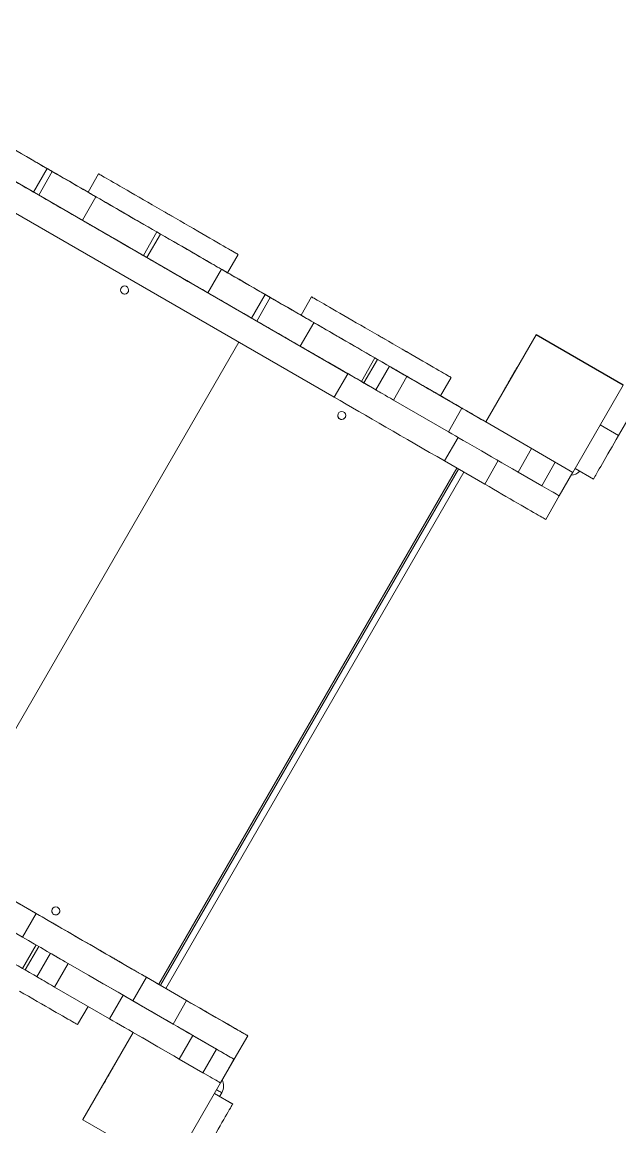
# Model space of a CAD drawing. Header units: millimetres. Extents: x -12977 to 11786, y -11805 to 10558.
# Drawn here: x -7102 to -6508, y 3029 to 4126 of the extents above; entities that cross this region are included whole.
import ezdxf

# ---------------------------------------------------------------- set-up
doc = ezdxf.new("R2010")
doc.units = ezdxf.units.MM
doc.layers.add('DIKOM_ОБЪЕКТ', color=7, linetype='Continuous')

msp = doc.modelspace()

# ---------------------------------------------------------------- linework, layer by layer
at = {"layer": 'DIKOM_ОБЪЕКТ', "color": 7, "linetype": 'Continuous', "lineweight": 15}
for p, q in [((-6778.718, 3776.988), (-7383.245, 4126.093)), ((-7396.745, 4102.71), (-6792.218, 3753.606)), ((-7090.882, 3957.282), (-7077.382, 3980.665)), ((-7072.186, 3977.665), (-7085.686, 3954.282)), ((-7072.186, 3977.665), (-7077.382, 3980.665)), ((-7026.18, 3975.384), (-7036.68, 3957.198)), ((-7041.876, 3960.225), (-7041.876, 3960.223)), ((-7085.686, 3954.282), (-7090.882, 3957.282)), ((-7042.385, 3929.289), (-7028.885, 3952.672)), ((-7036.681, 3957.227), (-7036.842, 3957.316)), ((-7036.668, 3957.219), (-7036.681, 3957.227)), ((-7028.885, 3952.674), (-7028.885, 3952.672)), ((-7035.457, 3925.296), (-7035.456, 3925.271)), ((-6968.263, 3917.684), (-6981.763, 3894.302)), ((-6964.8, 3915.684), (-6968.263, 3917.684)), ((-6964.8, 3915.684), (-6978.3, 3892.302)), ((-6978.3, 3892.302), (-6981.763, 3894.302)), ((-6898.116, 3877.198), (-6887.616, 3895.384)), ((-6978.299, 3892.262), (-6973.103, 3889.262)), ((-6904.177, 3880.674), (-6917.677, 3857.292)), ((-6904.177, 3880.641), (-6917.677, 3857.259)), ((-6904.177, 3880.641), (-6904.177, 3880.674)), ((-6897.958, 3877.131), (-6898.116, 3877.226)), ((-6898.097, 3877.23), (-6897.506, 3876.888)), ((-6892.92, 3874.225), (-6892.921, 3874.224)), ((-6892.92, 3874.223), (-6892.92, 3874.225)), ((-6917.677, 3857.259), (-6917.677, 3857.292)), ((-6874.376, 3832.252), (-6860.876, 3855.634)), ((-6855.679, 3852.634), (-6869.179, 3829.251)), ((-6855.679, 3852.634), (-6860.876, 3855.634)), ((-6814.678, 3853.244), (-6825.178, 3835.058)), ((-6869.179, 3829.251), (-6874.376, 3832.252)), ((-6826.236, 3835.696), (-6826.236, 3835.694)), ((-6825.878, 3804.259), (-6812.378, 3827.641)), ((-6812.378, 3827.643), (-6812.378, 3827.641)), ((-6887.047, 3808.368), (-7183.025, 3295.719)), ((-6887.046, 3808.367), (-7183.024, 3295.718)), ((-6591.774, 3815.911), (-6641.774, 3729.308)), ((-6591.769, 3815.651), (-6641.769, 3729.048)), ((-6591.769, 3815.651), (-6591.774, 3815.911)), ((-6505.172, 3765.911), (-6591.774, 3815.911)), ((-6505.167, 3765.651), (-6591.769, 3815.651)), ((-6819.816, 3800.764), (-6819.816, 3800.753)), ((-6751.757, 3792.653), (-6765.256, 3769.27)), ((-6749.158, 3791.153), (-6762.658, 3767.77)), ((-6749.158, 3791.153), (-6751.757, 3792.653)), ((-6792.218, 3753.606), (-6778.718, 3776.988)), ((-6737.429, 3784.326), (-6750.929, 3760.943)), ((-6733.456, 3750.846), (-6719.956, 3774.229)), ((-6665.307, 3742.665), (-6719.956, 3774.229)), ((-6762.658, 3767.77), (-6765.256, 3769.27)), ((-6762.658, 3767.743), (-6757.462, 3764.743)), ((-6686.614, 3755.058), (-6676.114, 3773.244)), ((-6555.167, 3679.049), (-6505.167, 3765.651)), ((-6476.972, 3772.502), (-6509.845, 3715.565)), ((-6688.537, 3756.143), (-6688.543, 3756.133)), ((-6688.536, 3756.133), (-6688.538, 3756.13)), ((-6688.536, 3756.133), (-6688.537, 3756.143)), ((-6686.603, 3755.076), (-6684.207, 3753.693)), ((-6682.476, 3752.693), (-6686.603, 3755.076)), ((-6684.207, 3753.697), (-6686.602, 3755.079)), ((-6682.476, 3752.697), (-6686.602, 3755.079)), ((-6686.596, 3755.09), (-6667.753, 3744.211)), ((-6684.207, 3753.697), (-6684.207, 3753.697)), ((-6682.476, 3752.697), (-6682.476, 3752.693)), ((-6682.317, 3752.601), (-6682.476, 3752.697)), ((-6682.476, 3752.693), (-6681.864, 3752.277)), ((-6678.807, 3719.283), (-6733.456, 3750.846)), ((-6665.307, 3742.665), (-6678.807, 3719.283)), ((-6677.279, 3749.696), (-6677.28, 3749.695)), ((-6677.279, 3749.694), (-6677.279, 3749.696)), ((-6641.771, 3729.129), (-6666.02, 3743.129)), ((-6666.02, 3743.128), (-6666.02, 3743.129)), ((-6666.02, 3743.128), (-6641.771, 3729.128)), ((-6641.769, 3729.048), (-6641.774, 3729.308)), ((-6641.772, 3729.207), (-6641.772, 3729.165)), ((-6641.769, 3729.048), (-6555.167, 3679.049)), ((-6509.845, 3715.565), (-6528.024, 3726.061)), ((-6682.645, 3690.337), (-6669.152, 3713.707)), ((-6609.678, 3679.365), (-6596.187, 3702.732)), ((-6642.79, 3667.327), (-6682.645, 3690.337)), ((-6629.299, 3690.694), (-6642.79, 3667.327)), ((-6572.646, 3689.14), (-6586.136, 3665.774)), ((-6966.525, 3170.704), (-6670.548, 3683.353)), ((-6668.803, 3682.346), (-6964.781, 3169.697)), ((-6964.781, 3169.697), (-6668.803, 3682.346)), ((-6663.607, 3679.345), (-6959.584, 3166.697)), ((-6586.136, 3665.774), (-6609.678, 3679.365)), ((-6568.816, 3655.777), (-6555.326, 3679.141)), ((-6568.668, 3655.753), (-6555.206, 3679.071)), ((-6534.845, 3672.271), (-6553.021, 3682.765)), ((-6582.168, 3632.337), (-6568.668, 3655.719)), ((-6568.668, 3655.719), (-6568.804, 3655.797)), ((-6568.789, 3655.822), (-6568.668, 3655.753)), ((-6568.668, 3655.753), (-6568.668, 3655.719)), ((-7088.218, 3240.919), (-7692.745, 3590.023)), ((-7706.245, 3566.641), (-7101.718, 3217.536)), ((-7101.718, 3217.536), (-7088.218, 3240.919)), ((-7072.158, 3231.673), (-7066.962, 3228.673)), ((-7088.281, 3209.776), (-7101.757, 3186.435)), ((-7085.682, 3208.276), (-7099.158, 3184.935)), ((-7073.93, 3201.49), (-7087.429, 3178.108)), ((-7009.806, 3195.683), (-7009.805, 3195.685)), ((-7009.804, 3195.682), (-7009.805, 3195.685)), ((-7099.158, 3184.935), (-7101.757, 3186.435)), ((-7069.956, 3168.011), (-7056.456, 3191.394)), ((-7001.807, 3159.83), (-7056.456, 3191.394)), ((-7000.777, 3190.476), (-6984.524, 3181.095)), ((-6992.145, 3154.267), (-6978.645, 3177.65)), ((-6938.79, 3154.64), (-6978.645, 3177.65)), ((-6967.571, 3171.308), (-6904.15, 3134.692)), ((-7015.307, 3136.448), (-7069.956, 3168.011)), ((-7001.807, 3159.83), (-7015.307, 3136.448)), ((-7047.114, 3130.654), (-7036.651, 3148.776)), ((-6952.29, 3131.257), (-6992.145, 3154.267)), ((-6938.79, 3154.64), (-6952.29, 3131.257)), ((-6991.875, 3122.916), (-7041.774, 3036.488)), ((-6991.769, 3122.831), (-7041.769, 3036.228)), ((-6991.769, 3122.831), (-6991.769, 3122.855)), ((-6905.167, 3072.831), (-6991.769, 3122.831)), ((-6946.178, 3096.53), (-6932.678, 3119.913)), ((-6909.136, 3106.321), (-6932.678, 3119.913)), ((-6891.668, 3096.267), (-6878.168, 3119.65)), ((-6878.168, 3119.687), (-6878.168, 3119.65)), ((-6909.136, 3106.321), (-6922.636, 3082.939)), ((-6922.636, 3082.939), (-6946.178, 3096.53)), ((-6905.316, 3072.941), (-6891.816, 3096.324)), ((-6905.168, 3072.918), (-6891.683, 3096.275)), ((-6891.816, 3096.352), (-6891.816, 3096.324)), ((-6955.167, 2986.228), (-6905.167, 3072.831)), ((-6905.289, 3072.987), (-6905.168, 3072.918)), ((-6905.167, 3072.831), (-6905.168, 3072.918)), ((-6911.221, 3062.345), (-6893.044, 3051.851)), ((-6911.187, 3062.404), (-6893.046, 3051.93)), ((-6903.973, 3063.018), (-6906.043, 3059.433)), ((-6893.044, 3051.851), (-6893.046, 3051.93)), ((-7041.769, 3036.228), (-7041.774, 3036.488)), ((-7041.769, 3036.228), (-6955.167, 2986.228))]:
    msp.add_line(p, q, dxfattribs=at)
at = {"layer": 'DIKOM_ОБЪЕКТ', "color": 7, "linetype": 'Continuous', "lineweight": 15, "flags": 128}
for points in [[(-7077.382, 3980.665), (-7081.157, 3982.844), (-7084.901, 3985.006), (-7088.59, 3987.136), (-7092.192, 3989.216), (-7095.682, 3991.231), (-7099.033, 3993.166), (-7102.219, 3995.005), (-7105.216, 3996.736), (-7108.001, 3998.344), (-7110.553, 3999.818), (-7112.853, 4001.147), (-7114.883, 4002.319), (-7116.627, 4003.327), (-7118.073, 4004.162), (-7119.208, 4004.818), (-7120.026, 4005.291), (-7120.519, 4005.576), (-7120.684, 4005.672)], [(-7114.013, 4001.918), (-7108.639, 3998.815), (-7103.285, 3995.724), (-7097.973, 3992.656), (-7092.722, 3989.625), (-7087.554, 3986.641), (-7082.487, 3983.715), (-7077.542, 3980.86), (-7072.738, 3978.086), (-7068.093, 3975.403), (-7063.624, 3972.823), (-7059.35, 3970.355), (-7055.287, 3968.009)], [(-7134.184, 3982.289), (-7134.019, 3982.193), (-7133.526, 3981.908), (-7132.708, 3981.435), (-7131.573, 3980.779), (-7130.127, 3979.944), (-7128.383, 3978.936), (-7126.353, 3977.764), (-7124.053, 3976.436), (-7121.501, 3974.962), (-7118.716, 3973.354), (-7115.719, 3971.623), (-7112.533, 3969.783), (-7109.182, 3967.848), (-7105.692, 3965.833), (-7102.09, 3963.753), (-7098.401, 3961.623), (-7094.657, 3959.461), (-7090.882, 3957.282)], [(-7078.273, 3981.186), (-7078.119, 3981.097), (-7077.671, 3980.838), (-7076.969, 3980.433), (-7076.074, 3979.916), (-7075.068, 3979.335), (-7074.038, 3978.74), (-7073.077, 3978.186), (-7072.27, 3977.719), (-7071.688, 3977.384), (-7071.384, 3977.209), (-7071.384, 3977.209), (-7071.688, 3977.384), (-7072.27, 3977.721), (-7073.077, 3978.186), (-7074.038, 3978.742), (-7075.068, 3979.336), (-7076.075, 3979.917), (-7076.969, 3980.433), (-7077.671, 3980.839), (-7078.119, 3981.097), (-7078.273, 3981.186)], [(-7073.9, 3978.676), (-7073.746, 3978.587), (-7073.298, 3978.328), (-7072.595, 3977.922), (-7071.701, 3977.406), (-7070.694, 3976.824), (-7069.665, 3976.23), (-7068.704, 3975.675), (-7067.897, 3975.209), (-7067.314, 3974.873), (-7067.01, 3974.698), (-7067.01, 3974.698), (-7067.315, 3974.874), (-7067.896, 3975.21), (-7068.703, 3975.676), (-7069.665, 3976.231), (-7070.694, 3976.826), (-7071.701, 3977.407), (-7072.596, 3977.923), (-7073.298, 3978.328), (-7073.745, 3978.587), (-7073.9, 3978.676)], [(-7028.885, 3952.672), (-7029.05, 3952.766), (-7029.543, 3953.051), (-7030.36, 3953.522), (-7031.496, 3954.177), (-7032.942, 3955.011), (-7034.686, 3956.018), (-7036.716, 3957.189), (-7039.015, 3958.516), (-7041.568, 3959.989), (-7044.353, 3961.597), (-7047.349, 3963.326), (-7050.536, 3965.166), (-7053.887, 3967.1), (-7057.376, 3969.115), (-7060.979, 3971.194), (-7064.667, 3973.324), (-7068.412, 3975.486), (-7072.186, 3977.665)], [(-7026.18, 3975.384), (-7026.025, 3975.296), (-7025.561, 3975.029), (-7024.791, 3974.585), (-7023.718, 3973.966), (-7022.347, 3973.175), (-7020.682, 3972.215), (-7018.734, 3971.09), (-7016.508, 3969.806), (-7014.017, 3968.369), (-7011.271, 3966.784), (-7008.281, 3965.058), (-7005.062, 3963.2), (-7001.629, 3961.218), (-6997.994, 3959.121), (-6994.178, 3956.917), (-6990.194, 3954.618), (-6986.061, 3952.232), (-6981.799, 3949.771), (-6977.424, 3947.246), (-6972.959, 3944.668), (-6968.422, 3942.049), (-6963.833, 3939.4), (-6959.213, 3936.732), (-6954.583, 3934.059), (-6949.964, 3931.392), (-6945.374, 3928.742), (-6940.837, 3926.123), (-6936.372, 3923.544), (-6931.997, 3921.018), (-6927.735, 3918.557), (-6923.602, 3916.171), (-6919.619, 3913.871), (-6915.801, 3911.666), (-6912.168, 3909.568), (-6908.733, 3907.585), (-6905.515, 3905.726), (-6902.525, 3903.999), (-6899.779, 3902.413), (-6897.287, 3900.974), (-6895.063, 3899.689), (-6893.114, 3898.563), (-6891.449, 3897.601), (-6890.078, 3896.808), (-6889.004, 3896.188), (-6888.234, 3895.743), (-6887.771, 3895.475), (-6887.616, 3895.384), (-6887.771, 3895.473), (-6888.234, 3895.739), (-6889.004, 3896.184), (-6890.078, 3896.803), (-6891.449, 3897.594), (-6893.114, 3898.554), (-6895.062, 3899.678), (-6897.287, 3900.962), (-6899.779, 3902.4), (-6902.525, 3903.985), (-6905.514, 3905.71), (-6908.733, 3907.568), (-6912.167, 3909.55), (-6915.801, 3911.648), (-6919.618, 3913.851), (-6923.602, 3916.151), (-6927.735, 3918.537), (-6931.997, 3920.997), (-6936.371, 3923.522), (-6940.836, 3926.1), (-6945.374, 3928.72), (-6949.963, 3931.369), (-6954.583, 3934.036), (-6959.213, 3936.709), (-6963.832, 3939.376), (-6968.421, 3942.026), (-6972.958, 3944.646), (-6977.424, 3947.224), (-6981.798, 3949.75), (-6986.061, 3952.211), (-6990.194, 3954.598), (-6994.177, 3956.898), (-6997.994, 3959.102), (-7001.628, 3961.2), (-7005.062, 3963.184), (-7008.281, 3965.043), (-7011.27, 3966.769), (-7014.017, 3968.356), (-7016.508, 3969.794), (-7018.733, 3971.08), (-7020.682, 3972.206), (-7022.346, 3973.167), (-7023.718, 3973.96), (-7024.792, 3974.58), (-7025.562, 3975.026), (-7026.025, 3975.294), (-7026.18, 3975.384)], [(-7055.287, 3968.009), (-7048.352, 3964.003), (-7041.635, 3960.124), (-7036.652, 3957.246)], [(-7036.668, 3957.219), (-7037.6, 3957.757), (-7038.798, 3958.449), (-7039.847, 3959.055), (-7040.709, 3959.552), (-7041.349, 3959.921), (-7041.743, 3960.149), (-7041.876, 3960.225)], [(-7041.876, 3960.223), (-7041.743, 3960.146), (-7041.349, 3959.919), (-7040.709, 3959.549), (-7039.847, 3959.051), (-7038.798, 3958.445), (-7037.599, 3957.753), (-7036.669, 3957.216)], [(-7085.686, 3954.282), (-7081.912, 3952.103), (-7078.167, 3949.941), (-7074.479, 3947.812), (-7070.876, 3945.732), (-7067.387, 3943.717), (-7064.036, 3941.783), (-7060.849, 3939.944), (-7057.853, 3938.214), (-7055.068, 3936.606), (-7052.515, 3935.133), (-7050.216, 3933.806), (-7048.186, 3932.635), (-7046.442, 3931.628), (-7044.996, 3930.794), (-7043.86, 3930.139), (-7043.043, 3929.668), (-7042.55, 3929.384), (-7042.385, 3929.289)], [(-6898.116, 3877.198), (-6898.271, 3877.286), (-6898.734, 3877.553), (-6899.504, 3877.997), (-6900.578, 3878.616), (-6901.949, 3879.407), (-6903.613, 3880.367), (-6905.562, 3881.492), (-6907.787, 3882.776), (-6910.279, 3884.214), (-6913.025, 3885.798), (-6916.014, 3887.524), (-6919.233, 3889.381), (-6922.667, 3891.364), (-6926.301, 3893.461), (-6930.118, 3895.665), (-6934.102, 3897.964), (-6938.235, 3900.35), (-6942.497, 3902.811), (-6946.871, 3905.336), (-6951.336, 3907.914), (-6955.874, 3910.533), (-6960.463, 3913.182), (-6965.083, 3915.85), (-6969.713, 3918.523), (-6974.332, 3921.19), (-6978.921, 3923.839), (-6983.458, 3926.459), (-6987.924, 3929.038), (-6992.298, 3931.563), (-6996.561, 3934.025), (-7000.694, 3936.411), (-7004.677, 3938.711), (-7008.494, 3940.915), (-7012.128, 3943.014), (-7015.562, 3944.997), (-7018.781, 3946.856), (-7021.77, 3948.583), (-7024.517, 3950.169), (-7027.008, 3951.608), (-7029.233, 3952.893), (-7031.182, 3954.019), (-7032.846, 3954.981), (-7034.218, 3955.774), (-7035.292, 3956.394), (-7036.062, 3956.84), (-7036.525, 3957.107), (-7036.68, 3957.198)], [(-6968.263, 3917.684), (-6972.589, 3920.181), (-6976.891, 3922.665), (-6981.149, 3925.124), (-6985.342, 3927.545), (-6989.449, 3929.915), (-6993.446, 3932.223), (-6997.317, 3934.457), (-7001.039, 3936.605), (-7004.593, 3938.657), (-7007.963, 3940.602), (-7011.13, 3942.43), (-7014.079, 3944.132), (-7016.794, 3945.699), (-7019.262, 3947.124), (-7021.47, 3948.398), (-7023.407, 3949.515), (-7025.063, 3950.471), (-7026.429, 3951.259), (-7027.5, 3951.877), (-7028.268, 3952.32), (-7028.73, 3952.586), (-7028.885, 3952.674)], [(-6981.763, 3894.302), (-6986.089, 3896.799), (-6990.391, 3899.283), (-6994.649, 3901.741), (-6998.842, 3904.162), (-7002.949, 3906.533), (-7006.946, 3908.84), (-7010.817, 3911.074), (-7014.539, 3913.223), (-7018.093, 3915.274), (-7021.462, 3917.219), (-7024.63, 3919.048), (-7027.579, 3920.75), (-7030.294, 3922.316), (-7032.762, 3923.741), (-7034.97, 3925.015), (-7036.907, 3926.133), (-7038.563, 3927.088), (-7039.929, 3927.877), (-7041, 3928.494), (-7041.768, 3928.937), (-7042.23, 3929.203), (-7042.384, 3929.291)], [(-6960.362, 3937.384), (-6960.208, 3937.296), (-6959.76, 3937.037), (-6959.057, 3936.632), (-6958.164, 3936.116), (-6957.157, 3935.535), (-6956.127, 3934.94), (-6955.166, 3934.385), (-6954.358, 3933.918), (-6953.777, 3933.582), (-6953.473, 3933.407), (-6953.472, 3933.406), (-6953.777, 3933.582), (-6954.358, 3933.918), (-6955.165, 3934.384), (-6956.127, 3934.938), (-6957.157, 3935.533), (-6958.163, 3936.115), (-6959.058, 3936.631), (-6959.76, 3937.036), (-6960.208, 3937.295), (-6960.362, 3937.384)], [(-7035.456, 3925.271), (-7035.296, 3925.178), (-7034.818, 3924.901), (-7034.023, 3924.441), (-7032.917, 3923.802), (-7031.505, 3922.986), (-7029.796, 3921.999), (-7027.799, 3920.845), (-7025.525, 3919.532), (-7022.987, 3918.066), (-7020.198, 3916.455), (-7017.176, 3914.71), (-7013.936, 3912.839), (-7010.497, 3910.853), (-7006.878, 3908.763), (-7003.099, 3906.581), (-6999.181, 3904.318), (-6995.146, 3901.989), (-6991.017, 3899.605), (-6986.818, 3897.18), (-6982.57, 3894.728), (-6978.299, 3892.262)], [(-6904.177, 3880.674), (-6904.332, 3880.764), (-6904.795, 3881.032), (-6905.563, 3881.476), (-6906.633, 3882.095), (-6908, 3882.885), (-6909.656, 3883.841), (-6911.593, 3884.96), (-6913.801, 3886.236), (-6916.269, 3887.662), (-6918.985, 3889.23), (-6921.933, 3890.933), (-6925.101, 3892.762), (-6928.47, 3894.708), (-6932.025, 3896.76), (-6935.746, 3898.909), (-6939.616, 3901.144), (-6943.615, 3903.453), (-6947.72, 3905.823), (-6951.913, 3908.244), (-6956.172, 3910.703), (-6960.475, 3913.188), (-6964.8, 3915.684)], [(-6917.677, 3857.292), (-6917.832, 3857.382), (-6918.295, 3857.649), (-6919.063, 3858.094), (-6920.133, 3858.712), (-6921.5, 3859.502), (-6923.155, 3860.459), (-6925.093, 3861.578), (-6927.301, 3862.853), (-6929.769, 3864.279), (-6932.485, 3865.847), (-6935.433, 3867.55), (-6938.601, 3869.379), (-6941.97, 3871.325), (-6945.525, 3873.378), (-6949.246, 3875.527), (-6953.116, 3877.761), (-6957.114, 3880.07), (-6961.22, 3882.441), (-6965.413, 3884.861), (-6969.672, 3887.321), (-6973.975, 3889.805), (-6978.3, 3892.302)], [(-6973.103, 3889.262), (-6968.831, 3886.796), (-6964.584, 3884.343), (-6960.384, 3881.919), (-6956.255, 3879.535), (-6952.22, 3877.206), (-6948.303, 3874.944), (-6944.523, 3872.763), (-6940.904, 3870.673), (-6937.466, 3868.689), (-6934.225, 3866.818), (-6931.203, 3865.074), (-6928.415, 3863.465), (-6925.876, 3862), (-6923.603, 3860.687), (-6921.605, 3859.535), (-6919.896, 3858.549), (-6918.484, 3857.734), (-6917.677, 3857.269)], [(-6860.876, 3855.634), (-6864.649, 3857.813), (-6868.395, 3859.976), (-6872.082, 3862.105), (-6875.686, 3864.185), (-6879.175, 3866.2), (-6882.526, 3868.135), (-6885.712, 3869.975), (-6888.709, 3871.706), (-6891.494, 3873.314), (-6894.046, 3874.788), (-6896.345, 3876.116), (-6898.375, 3877.288), (-6900.119, 3878.296), (-6901.565, 3879.131), (-6902.702, 3879.788), (-6903.519, 3880.26), (-6904.012, 3880.546), (-6904.177, 3880.641)], [(-6898.105, 3877.216), (-6897.197, 3876.692), (-6895.999, 3876), (-6894.949, 3875.394), (-6894.088, 3874.897), (-6893.448, 3874.528), (-6893.053, 3874.3), (-6892.92, 3874.223)], [(-6892.92, 3874.225), (-6893.054, 3874.303), (-6893.447, 3874.53), (-6894.087, 3874.9), (-6894.95, 3875.398), (-6895.999, 3876.004), (-6897.197, 3876.695), (-6898.104, 3877.219)], [(-6897.506, 3876.888), (-6892.132, 3873.786), (-6886.778, 3870.694), (-6881.466, 3867.627), (-6876.215, 3864.596), (-6871.047, 3861.611), (-6865.98, 3858.686), (-6861.036, 3855.831), (-6856.231, 3853.056), (-6851.586, 3850.374), (-6847.117, 3847.794), (-6842.843, 3845.325), (-6838.78, 3842.979)], [(-6917.677, 3857.259), (-6917.512, 3857.163), (-6917.019, 3856.878), (-6916.202, 3856.405), (-6915.065, 3855.749), (-6913.619, 3854.913), (-6911.875, 3853.906), (-6909.845, 3852.733), (-6907.546, 3851.405), (-6904.994, 3849.931), (-6902.209, 3848.323), (-6899.212, 3846.592), (-6896.026, 3844.752), (-6892.675, 3842.817), (-6889.186, 3840.803), (-6885.582, 3838.722), (-6881.895, 3836.593), (-6878.149, 3834.43), (-6874.376, 3832.252)], [(-6861.741, 3856.141), (-6861.587, 3856.052), (-6861.139, 3855.793), (-6860.437, 3855.388), (-6859.542, 3854.871), (-6858.536, 3854.29), (-6857.506, 3853.695), (-6856.545, 3853.141), (-6855.737, 3852.675), (-6855.156, 3852.339), (-6854.851, 3852.163), (-6854.852, 3852.164), (-6855.156, 3852.339), (-6855.738, 3852.675), (-6856.545, 3853.142), (-6857.506, 3853.697), (-6858.536, 3854.291), (-6859.543, 3854.872), (-6860.436, 3855.388), (-6861.139, 3855.794), (-6861.587, 3856.052), (-6861.741, 3856.141)], [(-6857.814, 3853.887), (-6857.661, 3853.799), (-6857.212, 3853.54), (-6856.51, 3853.134), (-6855.616, 3852.618), (-6854.609, 3852.036), (-6853.579, 3851.442), (-6852.619, 3850.887), (-6851.811, 3850.421), (-6851.229, 3850.085), (-6850.925, 3849.91), (-6850.925, 3849.91), (-6851.229, 3850.086), (-6851.811, 3850.422), (-6852.618, 3850.888), (-6853.58, 3851.443), (-6854.61, 3852.038), (-6855.616, 3852.619), (-6856.51, 3853.135), (-6857.213, 3853.541), (-6857.661, 3853.799), (-6857.814, 3853.887)], [(-6812.378, 3827.641), (-6812.543, 3827.736), (-6813.036, 3828.02), (-6813.854, 3828.491), (-6814.99, 3829.147), (-6816.435, 3829.981), (-6818.179, 3830.987), (-6820.209, 3832.159), (-6822.509, 3833.486), (-6825.061, 3834.959), (-6827.845, 3836.566), (-6830.843, 3838.296), (-6834.028, 3840.135), (-6837.379, 3842.069), (-6840.87, 3844.084), (-6844.472, 3846.164), (-6848.16, 3848.293), (-6851.906, 3850.455), (-6855.679, 3852.634)], [(-6814.678, 3853.244), (-6814.523, 3853.156), (-6814.06, 3852.889), (-6813.29, 3852.445), (-6812.216, 3851.826), (-6810.844, 3851.035), (-6809.181, 3850.075), (-6807.231, 3848.95), (-6805.007, 3847.666), (-6802.515, 3846.228), (-6799.768, 3844.643), (-6796.779, 3842.918), (-6793.56, 3841.06), (-6790.127, 3839.078), (-6786.492, 3836.981), (-6782.676, 3834.777), (-6778.691, 3832.478), (-6774.559, 3830.092), (-6770.297, 3827.631), (-6765.922, 3825.106), (-6761.457, 3822.528), (-6756.92, 3819.909), (-6752.331, 3817.26), (-6747.711, 3814.592), (-6743.081, 3811.919), (-6738.461, 3809.252), (-6733.872, 3806.602), (-6729.335, 3803.982), (-6724.869, 3801.404), (-6720.495, 3798.879), (-6716.233, 3796.417), (-6712.1, 3794.031), (-6708.116, 3791.73), (-6704.299, 3789.526), (-6700.665, 3787.428), (-6697.231, 3785.445), (-6694.013, 3783.586), (-6691.024, 3781.86), (-6688.277, 3780.273), (-6685.785, 3778.834), (-6683.561, 3777.549), (-6681.612, 3776.423), (-6679.947, 3775.461), (-6678.576, 3774.669), (-6677.502, 3774.048), (-6676.732, 3773.603), (-6676.268, 3773.334), (-6676.114, 3773.244), (-6676.269, 3773.333), (-6676.732, 3773.6), (-6677.502, 3774.043), (-6678.576, 3774.663), (-6679.947, 3775.454), (-6681.612, 3776.414), (-6683.56, 3777.538), (-6685.785, 3778.822), (-6688.277, 3780.26), (-6691.023, 3781.845), (-6694.012, 3783.57), (-6697.231, 3785.428), (-6700.665, 3787.411), (-6704.299, 3789.508), (-6708.116, 3791.711), (-6712.1, 3794.011), (-6716.233, 3796.397), (-6720.495, 3798.857), (-6724.869, 3801.382), (-6729.334, 3803.96), (-6733.872, 3806.58), (-6738.461, 3809.229), (-6743.08, 3811.896), (-6747.711, 3814.57), (-6752.33, 3817.237), (-6756.919, 3819.886), (-6761.456, 3822.506), (-6765.922, 3825.084), (-6770.296, 3827.61), (-6774.559, 3830.071), (-6778.691, 3832.457), (-6782.675, 3834.758), (-6786.492, 3836.962), (-6790.126, 3839.061), (-6793.56, 3841.043), (-6796.779, 3842.903), (-6799.768, 3844.629), (-6802.514, 3846.215), (-6805.006, 3847.654), (-6807.231, 3848.94), (-6809.18, 3850.066), (-6810.844, 3851.027), (-6812.216, 3851.82), (-6813.29, 3852.441), (-6814.06, 3852.886), (-6814.523, 3853.154), (-6814.678, 3853.244)], [(-6838.78, 3842.979), (-6831.845, 3838.974), (-6825.149, 3835.107)], [(-6869.179, 3829.251), (-6865.406, 3827.073), (-6861.66, 3824.91), (-6857.972, 3822.781), (-6854.37, 3820.702), (-6850.879, 3818.687), (-6847.529, 3816.752), (-6844.343, 3814.914), (-6841.345, 3813.183), (-6838.561, 3811.576), (-6836.009, 3810.103), (-6833.709, 3808.776), (-6831.679, 3807.604), (-6829.935, 3806.598), (-6828.49, 3805.764), (-6827.354, 3805.109), (-6826.536, 3804.637), (-6826.043, 3804.353), (-6825.878, 3804.259)], [(-6825.166, 3835.079), (-6825.709, 3835.392), (-6826.103, 3835.619), (-6826.236, 3835.696)], [(-6826.236, 3835.694), (-6826.103, 3835.617), (-6825.708, 3835.389), (-6825.167, 3835.077)], [(-6686.614, 3755.058), (-6686.769, 3755.146), (-6687.232, 3755.413), (-6688.002, 3755.857), (-6689.076, 3756.476), (-6690.447, 3757.267), (-6692.112, 3758.227), (-6694.06, 3759.352), (-6696.285, 3760.636), (-6698.777, 3762.073), (-6701.523, 3763.658), (-6704.512, 3765.384), (-6707.731, 3767.242), (-6711.165, 3769.224), (-6714.799, 3771.321), (-6718.616, 3773.525), (-6722.6, 3775.824), (-6726.733, 3778.21), (-6730.995, 3780.671), (-6735.369, 3783.195), (-6739.834, 3785.774), (-6744.372, 3788.393), (-6748.961, 3791.043), (-6753.58, 3793.709), (-6758.211, 3796.383), (-6762.83, 3799.05), (-6767.419, 3801.699), (-6771.956, 3804.319), (-6776.422, 3806.898), (-6780.796, 3809.423), (-6785.059, 3811.885), (-6789.191, 3814.271), (-6793.175, 3816.571), (-6796.992, 3818.776), (-6800.626, 3820.874), (-6804.06, 3822.857), (-6807.279, 3824.716), (-6810.269, 3826.443), (-6813.014, 3828.029), (-6815.506, 3829.468), (-6817.731, 3830.753), (-6819.68, 3831.879), (-6821.344, 3832.841), (-6822.716, 3833.634), (-6823.79, 3834.254), (-6824.56, 3834.699), (-6825.023, 3834.968), (-6825.178, 3835.058)], [(-6751.757, 3792.653), (-6756.081, 3795.15), (-6760.384, 3797.634), (-6764.642, 3800.092), (-6768.836, 3802.513), (-6772.942, 3804.884), (-6776.94, 3807.191), (-6780.809, 3809.425), (-6784.531, 3811.573), (-6788.086, 3813.626), (-6791.456, 3815.571), (-6794.622, 3817.398), (-6797.571, 3819.1), (-6800.287, 3820.668), (-6802.755, 3822.092), (-6804.963, 3823.366), (-6806.9, 3824.484), (-6808.556, 3825.439), (-6809.922, 3826.228), (-6810.993, 3826.845), (-6811.761, 3827.288), (-6812.224, 3827.554), (-6812.378, 3827.643)], [(-6748.86, 3815.244), (-6748.706, 3815.156), (-6748.258, 3814.897), (-6747.556, 3814.492), (-6746.661, 3813.975), (-6745.655, 3813.394), (-6744.625, 3812.8), (-6743.664, 3812.245), (-6742.856, 3811.778), (-6742.275, 3811.443), (-6741.97, 3811.267), (-6741.97, 3811.266), (-6742.275, 3811.442), (-6742.857, 3811.778), (-6743.664, 3812.244), (-6744.625, 3812.799), (-6745.655, 3813.393), (-6746.662, 3813.974), (-6747.556, 3814.491), (-6748.258, 3814.896), (-6748.706, 3815.155), (-6748.86, 3815.244)], [(-6765.256, 3769.27), (-6769.581, 3771.767), (-6773.884, 3774.251), (-6778.142, 3776.71), (-6782.336, 3779.13), (-6786.442, 3781.501), (-6790.44, 3783.809), (-6794.309, 3786.042), (-6798.031, 3788.191), (-6801.586, 3790.243), (-6804.956, 3792.188), (-6808.122, 3794.016), (-6811.071, 3795.718), (-6813.787, 3797.285), (-6816.255, 3798.709), (-6818.463, 3799.984), (-6820.4, 3801.101), (-6822.056, 3802.057), (-6823.422, 3802.845), (-6824.493, 3803.462), (-6825.261, 3803.905), (-6825.723, 3804.171), (-6825.877, 3804.26)], [(-6819.816, 3800.753), (-6819.656, 3800.659), (-6819.178, 3800.382), (-6818.382, 3799.923), (-6817.277, 3799.283), (-6815.865, 3798.468), (-6814.155, 3797.48), (-6812.158, 3796.326), (-6809.884, 3795.012), (-6807.346, 3793.547), (-6804.558, 3791.937), (-6801.535, 3790.191), (-6798.295, 3788.32), (-6794.856, 3786.334), (-6791.237, 3784.244), (-6787.457, 3782.062), (-6783.54, 3779.8), (-6779.506, 3777.47), (-6775.376, 3775.086), (-6771.177, 3772.661), (-6766.929, 3770.209), (-6762.658, 3767.743)], [(-6688.537, 3756.143), (-6688.691, 3756.233), (-6689.153, 3756.5), (-6689.922, 3756.945), (-6690.992, 3757.563), (-6692.359, 3758.353), (-6694.015, 3759.31), (-6695.952, 3760.429), (-6698.161, 3761.704), (-6700.628, 3763.13), (-6703.343, 3764.698), (-6706.293, 3766.401), (-6709.46, 3768.23), (-6712.829, 3770.176), (-6716.384, 3772.229), (-6720.106, 3774.378), (-6723.975, 3776.612), (-6727.973, 3778.921), (-6732.08, 3781.292), (-6736.273, 3783.713), (-6740.531, 3786.172), (-6744.834, 3788.656), (-6749.158, 3791.153)], [(-6750.242, 3760.545), (-6754.259, 3762.864), (-6760.636, 3766.547), (-6766.846, 3770.132), (-6772.877, 3773.615), (-6778.718, 3776.988)], [(-6719.956, 3774.229), (-6722.969, 3775.969), (-6725.72, 3777.559), (-6728.201, 3778.992), (-6730.401, 3780.262), (-6732.313, 3781.367), (-6733.929, 3782.301), (-6735.245, 3783.062), (-6736.255, 3783.646), (-6736.955, 3784.051), (-6737.344, 3784.276), (-6737.419, 3784.32), (-6737.18, 3784.183), (-6736.629, 3783.866), (-6735.767, 3783.369), (-6734.597, 3782.695), (-6733.125, 3781.845), (-6731.353, 3780.823)], [(-6731.353, 3780.823), (-6726.618, 3778.091), (-6722.17, 3775.525), (-6718.015, 3773.128), (-6714.153, 3770.901), (-6710.587, 3768.844), (-6707.319, 3766.959), (-6704.351, 3765.248), (-6701.683, 3763.71), (-6699.318, 3762.346), (-6697.257, 3761.158), (-6695.501, 3760.147), (-6694.05, 3759.312)], [(-6623.522, 3760.781), (-6623.43, 3760.94), (-6623.156, 3761.414), (-6622.708, 3762.189), (-6622.098, 3763.245), (-6621.343, 3764.553), (-6620.464, 3766.076), (-6619.483, 3767.774), (-6618.429, 3769.601), (-6617.329, 3771.505), (-6616.214, 3773.436), (-6615.115, 3775.341), (-6614.06, 3777.167), (-6613.08, 3778.865), (-6612.2, 3780.389), (-6611.445, 3781.697), (-6610.835, 3782.754), (-6610.388, 3783.53), (-6610.114, 3784.004), (-6610.022, 3784.164), (-6610.114, 3784.005), (-6610.387, 3783.531), (-6610.835, 3782.755), (-6611.445, 3781.7), (-6612.2, 3780.392), (-6613.08, 3778.869), (-6614.06, 3777.171), (-6615.115, 3775.344), (-6616.214, 3773.44), (-6617.329, 3771.509), (-6618.429, 3769.604), (-6619.483, 3767.778), (-6620.464, 3766.08), (-6621.344, 3764.556), (-6622.099, 3763.248), (-6622.708, 3762.191), (-6623.156, 3761.415), (-6623.43, 3760.941), (-6623.522, 3760.781)], [(-6619.274, 3768.272), (-6619.182, 3768.432), (-6618.91, 3768.902), (-6618.481, 3769.646), (-6617.925, 3770.609), (-6617.283, 3771.72), (-6616.604, 3772.897), (-6615.937, 3774.052), (-6615.333, 3775.099), (-6614.835, 3775.961), (-6614.481, 3776.573), (-6614.298, 3776.892), (-6614.297, 3776.892), (-6614.482, 3776.574), (-6614.835, 3775.962), (-6615.333, 3775.1), (-6615.937, 3774.053), (-6616.604, 3772.898), (-6617.283, 3771.722), (-6617.925, 3770.611), (-6618.481, 3769.647), (-6618.911, 3768.903), (-6619.181, 3768.432), (-6619.274, 3768.272)], [(-6750.906, 3760.984), (-6754.031, 3762.789), (-6758.334, 3765.273), (-6762.658, 3767.77)], [(-6757.462, 3764.743), (-6753.19, 3762.277), (-6750.917, 3760.964)], [(-6702.262, 3764.023), (-6702.107, 3763.934), (-6701.66, 3763.675), (-6700.957, 3763.27), (-6700.063, 3762.754), (-6699.057, 3762.172), (-6698.027, 3761.578), (-6697.065, 3761.023), (-6696.258, 3760.557), (-6695.676, 3760.221), (-6695.372, 3760.046), (-6695.372, 3760.046), (-6695.677, 3760.222), (-6696.258, 3760.558), (-6697.066, 3761.024), (-6698.026, 3761.578), (-6699.056, 3762.173), (-6700.063, 3762.754), (-6700.957, 3763.271), (-6701.66, 3763.676), (-6702.108, 3763.935), (-6702.262, 3764.023)], [(-6792.218, 3753.606), (-6786.377, 3750.232), (-6780.346, 3746.75), (-6774.136, 3743.164), (-6767.758, 3739.481), (-6761.224, 3735.708), (-6754.547, 3731.852), (-6747.738, 3727.92), (-6740.808, 3723.92), (-6733.774, 3719.857), (-6726.644, 3715.741), (-6719.435, 3711.579), (-6712.158, 3707.377), (-6704.828, 3703.145), (-6697.456, 3698.888), (-6690.056, 3694.616), (-6682.645, 3690.337)], [(-6750.929, 3760.943), (-6750.844, 3760.893), (-6750.455, 3760.668), (-6749.755, 3760.263), (-6748.745, 3759.679), (-6747.429, 3758.918), (-6745.813, 3757.984), (-6743.901, 3756.88), (-6741.701, 3755.609), (-6739.22, 3754.176), (-6736.469, 3752.586), (-6733.456, 3750.846)], [(-6694.05, 3759.312), (-6693.74, 3759.133), (-6693.137, 3758.785), (-6692.264, 3758.281), (-6691.149, 3757.637), (-6689.832, 3756.877), (-6688.361, 3756.028), (-6686.786, 3755.119), (-6685.164, 3754.182), (-6683.551, 3753.251), (-6682.005, 3752.358), (-6680.578, 3751.535)], [(-6666.02, 3743.129), (-6668.733, 3744.696), (-6671.409, 3746.24), (-6674.004, 3747.739), (-6676.484, 3749.171), (-6678.811, 3750.515), (-6680.951, 3751.75), (-6682.873, 3752.861), (-6684.55, 3753.829), (-6685.957, 3754.642), (-6687.073, 3755.287), (-6687.882, 3755.754), (-6688.372, 3756.037), (-6688.536, 3756.133)], [(-6677.279, 3749.696), (-6677.412, 3749.773), (-6677.807, 3750.001), (-6678.447, 3750.371), (-6679.308, 3750.868), (-6680.359, 3751.475), (-6681.556, 3752.166), (-6682.856, 3752.917), (-6684.207, 3753.697)], [(-6684.207, 3753.693), (-6682.855, 3752.912), (-6681.556, 3752.162), (-6680.359, 3751.471), (-6679.309, 3750.865), (-6678.447, 3750.367), (-6677.806, 3749.998), (-6677.412, 3749.771), (-6677.279, 3749.694)], [(-6680.578, 3751.535), (-6678.94, 3750.588), (-6677.23, 3749.601), (-6675.458, 3748.578), (-6673.634, 3747.525), (-6671.767, 3746.447), (-6669.869, 3745.351), (-6667.95, 3744.243), (-6666.02, 3743.128)], [(-6670.49, 3745.699), (-6670.336, 3745.609), (-6669.888, 3745.351), (-6669.185, 3744.945), (-6668.292, 3744.429), (-6667.285, 3743.847), (-6666.255, 3743.253), (-6665.294, 3742.698), (-6664.487, 3742.232), (-6663.905, 3741.897), (-6663.601, 3741.721), (-6663.6, 3741.721), (-6663.905, 3741.897), (-6664.486, 3742.233), (-6665.294, 3742.699), (-6666.255, 3743.254), (-6667.285, 3743.848), (-6668.291, 3744.43), (-6669.186, 3744.946), (-6669.888, 3745.351), (-6670.336, 3745.61), (-6670.49, 3745.699)], [(-6667.753, 3744.211), (-6664.844, 3742.532), (-6661.972, 3740.873), (-6659.172, 3739.257), (-6656.481, 3737.703), (-6653.93, 3736.23), (-6651.554, 3734.858), (-6649.382, 3733.604), (-6647.441, 3732.482), (-6645.755, 3731.508), (-6644.346, 3730.694), (-6643.23, 3730.05), (-6642.424, 3729.584), (-6641.936, 3729.302), (-6641.772, 3729.207)], [(-6641.769, 3729.073), (-6641.784, 3729.081), (-6646.232, 3731.649), (-6650.489, 3734.108), (-6654.541, 3736.447), (-6658.37, 3738.659), (-6661.963, 3740.734), (-6665.307, 3742.665)], [(-6660.559, 3739.983), (-6660.404, 3739.894), (-6659.957, 3739.636), (-6659.254, 3739.23), (-6658.36, 3738.713), (-6657.353, 3738.132), (-6656.324, 3737.538), (-6655.362, 3736.983), (-6654.555, 3736.517), (-6653.973, 3736.181), (-6653.669, 3736.006), (-6653.669, 3736.006), (-6653.974, 3736.182), (-6654.555, 3736.518), (-6655.362, 3736.984), (-6656.323, 3737.539), (-6657.353, 3738.133), (-6658.36, 3738.715), (-6659.254, 3739.231), (-6659.957, 3739.636), (-6660.404, 3739.895), (-6660.559, 3739.983)], [(-6678.807, 3719.283), (-6675.463, 3717.352), (-6671.87, 3715.276), (-6668.04, 3713.065), (-6663.989, 3710.725), (-6659.732, 3708.267), (-6655.284, 3705.698), (-6650.663, 3703.03), (-6645.887, 3700.272), (-6640.974, 3697.435), (-6635.941, 3694.529), (-6630.809, 3691.566), (-6625.597, 3688.557), (-6620.324, 3685.512), (-6615.011, 3682.445), (-6609.678, 3679.365)], [(-6509.845, 3715.565), (-6512.023, 3711.791), (-6514.186, 3708.046), (-6516.315, 3704.358), (-6518.395, 3700.755), (-6520.41, 3697.265), (-6522.344, 3693.915), (-6524.183, 3690.729), (-6525.914, 3687.733), (-6527.522, 3684.948), (-6528.995, 3682.397), (-6530.323, 3680.097), (-6531.495, 3678.068), (-6532.502, 3676.325), (-6533.336, 3674.879), (-6533.993, 3673.744), (-6534.465, 3672.927), (-6534.749, 3672.435), (-6534.845, 3672.271)], [(-6642.79, 3667.327), (-6638.464, 3664.83), (-6634.162, 3662.346), (-6629.903, 3659.887), (-6625.711, 3657.466), (-6621.604, 3655.096), (-6617.606, 3652.788), (-6613.736, 3650.554), (-6610.015, 3648.406), (-6606.461, 3646.354), (-6603.091, 3644.409), (-6599.923, 3642.58), (-6596.974, 3640.879), (-6594.259, 3639.312), (-6591.791, 3637.887), (-6589.583, 3636.613), (-6587.646, 3635.496), (-6585.99, 3634.54), (-6584.623, 3633.751), (-6583.553, 3633.134), (-6582.785, 3632.691), (-6582.322, 3632.425), (-6582.168, 3632.337)], [(-6586.136, 3665.774), (-6583.672, 3664.351), (-6581.257, 3662.957), (-6578.941, 3661.62), (-6576.772, 3660.368), (-6574.794, 3659.226), (-6573.047, 3658.217), (-6571.566, 3657.363), (-6570.381, 3656.679), (-6569.517, 3656.181), (-6568.993, 3655.878), (-6568.816, 3655.777)], [(-7129.316, 3264.683), (-7129.156, 3264.59), (-7128.677, 3264.313), (-7127.882, 3263.853), (-7126.777, 3263.214), (-7125.365, 3262.398), (-7123.655, 3261.411), (-7121.658, 3260.256), (-7119.384, 3258.943), (-7116.846, 3257.477), (-7114.058, 3255.867), (-7111.035, 3254.121), (-7107.795, 3252.25), (-7104.356, 3250.264), (-7100.737, 3248.174), (-7096.957, 3245.992), (-7093.04, 3243.73), (-7089.006, 3241.401), (-7084.876, 3239.016), (-7080.677, 3236.592), (-7076.429, 3234.139), (-7072.158, 3231.673)], [(-6978.645, 3177.65), (-6986.056, 3181.929), (-6993.456, 3186.201), (-7000.828, 3190.458), (-7008.158, 3194.69), (-7015.435, 3198.892), (-7022.644, 3203.054), (-7029.774, 3207.17), (-7036.808, 3211.232), (-7043.738, 3215.233), (-7050.547, 3219.165), (-7057.224, 3223.021), (-7063.758, 3226.794), (-7070.136, 3230.477), (-7076.346, 3234.063), (-7082.377, 3237.545), (-7088.218, 3240.919)], [(-7066.962, 3228.673), (-7062.69, 3226.207), (-7058.442, 3223.755), (-7054.243, 3221.33), (-7050.114, 3218.946), (-7046.08, 3216.618), (-7042.162, 3214.356), (-7038.383, 3212.174), (-7034.764, 3210.085), (-7031.325, 3208.1), (-7028.084, 3206.23), (-7025.062, 3204.485), (-7022.275, 3202.876), (-7019.736, 3201.411), (-7017.462, 3200.099), (-7015.465, 3198.947), (-7013.755, 3197.96), (-7012.343, 3197.146), (-7011.237, 3196.508), (-7010.442, 3196.049), (-7009.964, 3195.774), (-7009.804, 3195.682)], [(-7101.757, 3186.435), (-7106.081, 3188.932), (-7110.384, 3191.416), (-7114.642, 3193.874), (-7118.836, 3196.295), (-7122.942, 3198.666), (-7126.94, 3200.974), (-7130.809, 3203.207), (-7134.531, 3205.356), (-7138.086, 3207.408), (-7141.456, 3209.353), (-7144.622, 3211.181), (-7147.571, 3212.883), (-7150.287, 3214.45), (-7152.755, 3215.874), (-7154.963, 3217.148), (-7156.9, 3218.266), (-7158.556, 3219.222), (-7159.922, 3220.01), (-7160.993, 3220.627), (-7161.761, 3221.07), (-7162.223, 3221.336), (-7162.377, 3221.425)], [(-7101.718, 3217.536), (-7095.877, 3214.163), (-7089.845, 3210.68), (-7083.636, 3207.094), (-7077.258, 3203.411), (-7070.724, 3199.638), (-7064.047, 3195.783), (-7057.238, 3191.851), (-7050.308, 3187.85), (-7043.273, 3183.788), (-7036.144, 3179.671), (-7028.935, 3175.509), (-7021.658, 3171.307), (-7014.327, 3167.075), (-7006.956, 3162.818), (-6999.556, 3158.546), (-6992.145, 3154.267)], [(-7025.262, 3204.571), (-7025.107, 3204.482), (-7024.66, 3204.223), (-7023.957, 3203.817), (-7023.063, 3203.301), (-7022.057, 3202.72), (-7021.027, 3202.125), (-7020.065, 3201.57), (-7019.258, 3201.105), (-7018.676, 3200.768), (-7018.372, 3200.593), (-7018.372, 3200.593), (-7018.677, 3200.769), (-7019.258, 3201.105), (-7020.066, 3201.572), (-7021.026, 3202.126), (-7022.056, 3202.721), (-7023.063, 3203.302), (-7023.957, 3203.818), (-7024.659, 3204.224), (-7025.108, 3204.482), (-7025.262, 3204.571)], [(-7056.456, 3191.394), (-7059.469, 3193.134), (-7062.22, 3194.723), (-7064.701, 3196.156), (-7066.901, 3197.427), (-7068.813, 3198.532), (-7070.429, 3199.466), (-7071.745, 3200.227), (-7072.755, 3200.811), (-7073.242, 3201.092)], [(-7009.805, 3195.685), (-7009.654, 3195.599), (-7009.206, 3195.341), (-7008.465, 3194.913), (-7007.44, 3194.322), (-7006.142, 3193.573), (-7004.586, 3192.675), (-7002.791, 3191.639), (-7000.777, 3190.476)], [(-7087.406, 3178.149), (-7090.531, 3179.954), (-7094.834, 3182.438), (-7099.158, 3184.935)], [(-6993.49, 3186.246), (-6993.336, 3186.157), (-6992.888, 3185.898), (-6992.185, 3185.492), (-6991.292, 3184.976), (-6990.285, 3184.395), (-6989.255, 3183.8), (-6988.294, 3183.245), (-6987.487, 3182.78), (-6986.905, 3182.444), (-6986.6, 3182.268), (-6986.6, 3182.268), (-6986.905, 3182.444), (-6987.486, 3182.78), (-6988.294, 3183.247), (-6989.256, 3183.802), (-6990.285, 3184.396), (-6991.291, 3184.977), (-6992.186, 3185.494), (-6992.888, 3185.899), (-6993.336, 3186.158), (-6993.49, 3186.246)], [(-7087.429, 3178.108), (-7087.344, 3178.058), (-7086.955, 3177.833), (-7086.255, 3177.428), (-7085.246, 3176.844), (-7083.929, 3176.083), (-7082.312, 3175.149), (-7080.401, 3174.045), (-7078.201, 3172.774), (-7075.72, 3171.341), (-7072.969, 3169.751), (-7069.956, 3168.011)], [(-6984.524, 3181.095), (-6982.71, 3180.048), (-6980.777, 3178.932), (-6978.738, 3177.755), (-6976.613, 3176.528), (-6974.415, 3175.26), (-6972.164, 3173.96), (-6969.877, 3172.639), (-6967.571, 3171.308)], [(-6983.559, 3180.531), (-6983.404, 3180.442), (-6982.957, 3180.183), (-6982.254, 3179.777), (-6981.36, 3179.261), (-6980.353, 3178.68), (-6979.324, 3178.086), (-6978.362, 3177.53), (-6977.555, 3177.064), (-6976.973, 3176.729), (-6976.669, 3176.553), (-6976.669, 3176.553), (-6976.974, 3176.73), (-6977.555, 3177.065), (-6978.362, 3177.531), (-6979.323, 3178.086), (-6980.353, 3178.681), (-6981.36, 3179.262), (-6982.254, 3179.778), (-6982.956, 3180.184), (-6983.404, 3180.442), (-6983.559, 3180.531)], [(-7047.114, 3130.654), (-7047.269, 3130.742), (-7047.732, 3131.009), (-7048.502, 3131.452), (-7049.576, 3132.072), (-7050.947, 3132.863), (-7052.612, 3133.823), (-7054.56, 3134.947), (-7056.785, 3136.232), (-7059.277, 3137.669), (-7062.023, 3139.254), (-7065.012, 3140.979), (-7068.231, 3142.837), (-7071.665, 3144.82), (-7075.299, 3146.917), (-7079.116, 3149.121), (-7083.1, 3151.42), (-7087.233, 3153.806), (-7091.495, 3156.267), (-7095.869, 3158.791), (-7100.335, 3161.369), (-7104.872, 3163.989)], [(-6932.678, 3119.913), (-6938.011, 3122.992), (-6943.324, 3126.06), (-6948.597, 3129.104), (-6953.809, 3132.114), (-6958.941, 3135.077), (-6963.974, 3137.983), (-6968.887, 3140.82), (-6973.663, 3143.578), (-6978.284, 3146.246), (-6982.731, 3148.814), (-6986.989, 3151.273), (-6991.04, 3153.612), (-6994.87, 3155.824), (-6998.463, 3157.899), (-7001.807, 3159.83)], [(-6878.168, 3119.65), (-6878.322, 3119.738), (-6878.785, 3120.004), (-6879.553, 3120.447), (-6880.623, 3121.064), (-6881.99, 3121.853), (-6883.646, 3122.808), (-6885.583, 3123.926), (-6887.791, 3125.2), (-6890.259, 3126.625), (-6892.974, 3128.192), (-6895.923, 3129.894), (-6899.091, 3131.722), (-6902.461, 3133.667), (-6906.015, 3135.719), (-6909.736, 3137.867), (-6913.606, 3140.101), (-6917.604, 3142.409), (-6921.711, 3144.779), (-6925.903, 3147.2), (-6930.162, 3149.659), (-6934.464, 3152.143), (-6938.79, 3154.64)], [(-6924.934, 3146.684), (-6924.78, 3146.595), (-6924.332, 3146.336), (-6923.63, 3145.93), (-6922.735, 3145.414), (-6921.728, 3144.833), (-6920.699, 3144.239), (-6919.738, 3143.684), (-6918.93, 3143.217), (-6918.349, 3142.882), (-6918.045, 3142.706), (-6918.044, 3142.707), (-6918.348, 3142.882), (-6918.931, 3143.218), (-6919.737, 3143.684), (-6920.699, 3144.239), (-6921.729, 3144.834), (-6922.735, 3145.415), (-6923.63, 3145.932), (-6924.332, 3146.337), (-6924.78, 3146.595), (-6924.934, 3146.684)], [(-6924.933, 3146.654), (-6924.78, 3146.565), (-6924.331, 3146.306), (-6923.629, 3145.901), (-6922.735, 3145.384), (-6921.728, 3144.803), (-6920.698, 3144.208), (-6919.738, 3143.654), (-6918.93, 3143.188), (-6918.348, 3142.852), (-6918.043, 3142.676), (-6918.044, 3142.677), (-6918.348, 3142.852), (-6918.93, 3143.188), (-6919.737, 3143.655), (-6920.698, 3144.21), (-6921.728, 3144.804), (-6922.735, 3145.385), (-6923.629, 3145.901), (-6924.332, 3146.307), (-6924.779, 3146.565), (-6924.933, 3146.654)], [(-7015.307, 3136.448), (-7011.963, 3134.516), (-7008.37, 3132.441), (-7004.54, 3130.23), (-7000.489, 3127.89), (-6996.231, 3125.432), (-6991.784, 3122.863), (-6987.163, 3120.195), (-6982.387, 3117.437), (-6977.474, 3114.6), (-6972.441, 3111.694), (-6967.309, 3108.731), (-6962.097, 3105.722), (-6956.825, 3102.677), (-6951.511, 3099.61), (-6946.178, 3096.53)], [(-6952.29, 3131.257), (-6947.964, 3128.76), (-6943.662, 3126.276), (-6939.403, 3123.817), (-6935.211, 3121.397), (-6931.104, 3119.026), (-6927.106, 3116.718), (-6923.236, 3114.484), (-6919.515, 3112.336), (-6915.961, 3110.284), (-6912.591, 3108.339), (-6909.423, 3106.511), (-6906.474, 3104.809), (-6903.759, 3103.242), (-6901.291, 3101.818), (-6899.083, 3100.544), (-6897.146, 3099.426), (-6895.49, 3098.47), (-6894.123, 3097.682), (-6893.053, 3097.065), (-6892.285, 3096.622), (-6891.822, 3096.355), (-6891.668, 3096.267)], [(-6904.15, 3134.692), (-6901.241, 3133.012), (-6898.368, 3131.354), (-6895.568, 3129.737), (-6892.877, 3128.183), (-6890.327, 3126.71), (-6887.951, 3125.338), (-6885.779, 3124.084), (-6883.837, 3122.963), (-6882.151, 3121.989), (-6880.742, 3121.175), (-6879.626, 3120.53), (-6878.82, 3120.065), (-6878.332, 3119.782), (-6878.168, 3119.687)], [(-6938.433, 3123.243), (-6938.279, 3123.155), (-6937.831, 3122.895), (-6937.129, 3122.49), (-6936.234, 3121.973), (-6935.228, 3121.392), (-6934.198, 3120.798), (-6933.236, 3120.243), (-6932.429, 3119.777), (-6931.848, 3119.441), (-6931.543, 3119.265), (-6931.543, 3119.266), (-6931.848, 3119.442), (-6932.429, 3119.778), (-6933.237, 3120.244), (-6934.198, 3120.799), (-6935.228, 3121.394), (-6936.234, 3121.974), (-6937.128, 3122.491), (-6937.83, 3122.896), (-6938.279, 3123.155), (-6938.433, 3123.243)], [(-6891.816, 3096.324), (-6891.993, 3096.426), (-6892.517, 3096.728), (-6893.381, 3097.227), (-6894.566, 3097.91), (-6896.047, 3098.765), (-6897.794, 3099.773), (-6899.772, 3100.915), (-6901.942, 3102.168), (-6904.257, 3103.504), (-6906.672, 3104.898), (-6909.136, 3106.321)], [(-7023.522, 3067.961), (-7023.43, 3068.12), (-7023.156, 3068.594), (-7022.708, 3069.369), (-7022.098, 3070.425), (-7021.343, 3071.732), (-7020.464, 3073.256), (-7019.483, 3074.954), (-7018.429, 3076.78), (-7017.329, 3078.685), (-7016.214, 3080.616), (-7015.115, 3082.52), (-7014.06, 3084.347), (-7013.08, 3086.045), (-7012.2, 3087.569), (-7011.445, 3088.877), (-7010.835, 3089.933), (-7010.388, 3090.71), (-7010.114, 3091.184), (-7010.022, 3091.344), (-7010.114, 3091.184), (-7010.387, 3090.71), (-7010.835, 3089.935), (-7011.445, 3088.88), (-7012.2, 3087.572), (-7013.08, 3086.048), (-7014.06, 3084.35), (-7015.115, 3082.524), (-7016.214, 3080.62), (-7017.329, 3078.689), (-7018.429, 3076.784), (-7019.483, 3074.958), (-7020.464, 3073.259), (-7021.344, 3071.735), (-7022.099, 3070.428), (-7022.708, 3069.371), (-7023.156, 3068.595), (-7023.43, 3068.12), (-7023.522, 3067.961)], [(-7019.274, 3075.452), (-7019.181, 3075.612), (-7018.91, 3076.082), (-7018.481, 3076.826), (-7017.925, 3077.789), (-7017.283, 3078.9), (-7016.604, 3080.077), (-7015.937, 3081.231), (-7015.333, 3082.278), (-7014.835, 3083.14), (-7014.481, 3083.753), (-7014.297, 3084.071), (-7014.297, 3084.072), (-7014.482, 3083.754), (-7014.835, 3083.141), (-7015.333, 3082.28), (-7015.937, 3081.233), (-7016.604, 3080.078), (-7017.283, 3078.902), (-7017.925, 3077.79), (-7018.481, 3076.827), (-7018.911, 3076.083), (-7019.181, 3075.612), (-7019.274, 3075.452)], [(-6922.636, 3082.939), (-6920.172, 3081.516), (-6917.757, 3080.121), (-6915.442, 3078.785), (-6913.272, 3077.533), (-6911.294, 3076.391), (-6909.547, 3075.382), (-6908.066, 3074.528), (-6906.881, 3073.844), (-6906.017, 3073.346), (-6905.493, 3073.043), (-6905.316, 3072.941)], [(-6903.973, 3063.018), (-6904.987, 3063.604), (-6905.962, 3064.167), (-6906.86, 3064.685), (-6907.647, 3065.14), (-6908.293, 3065.513), (-6908.774, 3065.791), (-6909.069, 3065.961), (-6909.117, 3065.989)], [(-6918.044, 3008.542), (-6915.865, 3012.316), (-6913.703, 3016.062), (-6911.574, 3019.75), (-6909.494, 3023.352), (-6907.479, 3026.842), (-6905.544, 3030.194), (-6903.704, 3033.38), (-6901.975, 3036.377), (-6900.366, 3039.163), (-6898.893, 3041.715), (-6897.565, 3044.015), (-6896.394, 3046.046), (-6895.386, 3047.79), (-6894.552, 3049.236), (-6893.896, 3050.373), (-6893.424, 3051.191), (-6893.139, 3051.685), (-6893.044, 3051.851)]]:
    msp.add_lwpolyline(points, dxfattribs=at)
at = {"layer": 'DIKOM_ОБЪЕКТ', "color": 7, "linetype": 'Continuous', "lineweight": 15}
for centre in [(-7000.399, 3860.065), (-6784.757, 3735.535), (-7068.758, 3243.633)]:
    msp.add_circle(centre, 4, dxfattribs=at)
for centre, radius, start, end in [((-7000.398, 3860.069), 4, 181.179587, 1.178983), ((-6784.757, 3735.539), 4, 181.179183, 1.189382), ((-6558.093, 3690.082), 13.989, 274.910912, 314.234374), ((-7068.757, 3243.636), 4, 181.179183, 1.189382), ((-6916.099, 3070.018), 14.002, 330.004008, 25.072329)]:
    msp.add_arc(centre, radius, start, end, dxfattribs=at)

doc.saveas('drawing.dxf')
